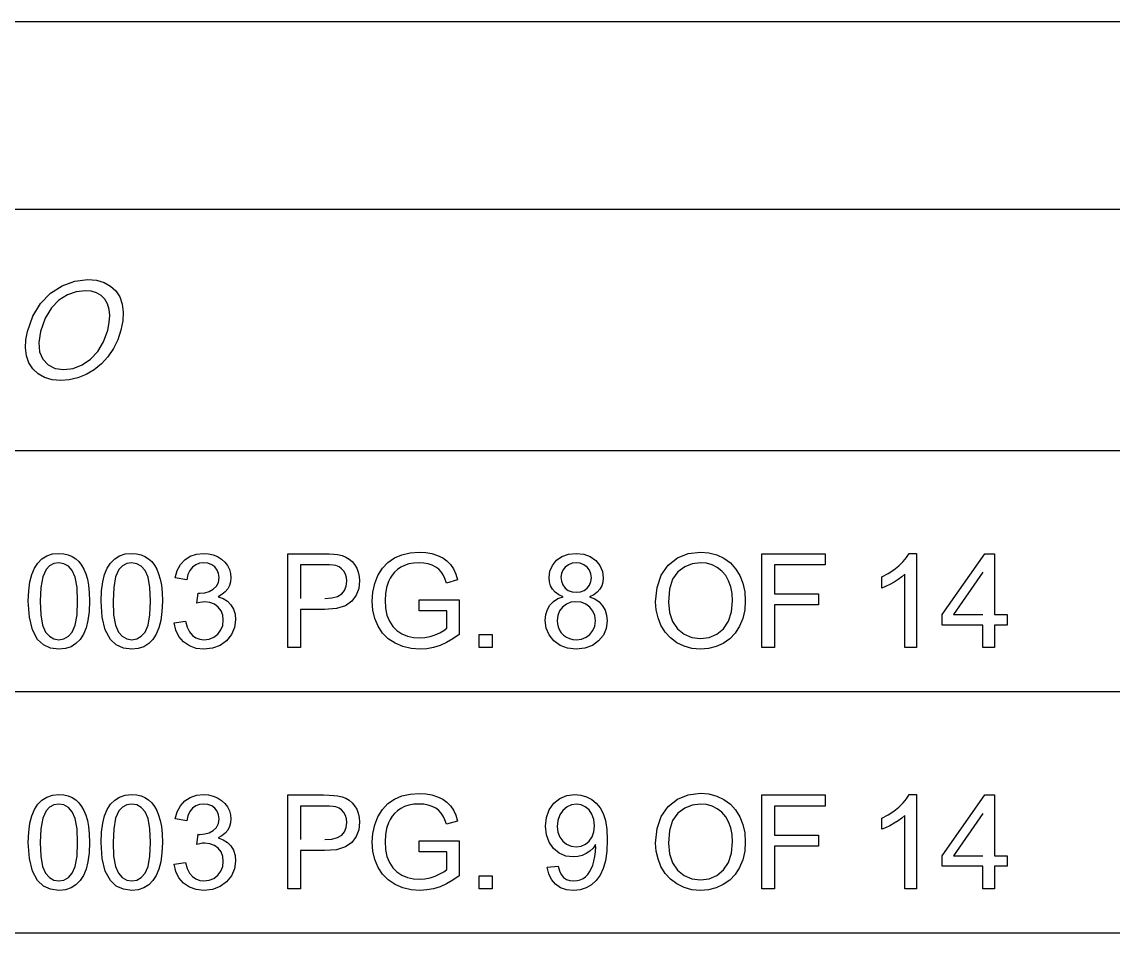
# Model space of a CAD drawing. Extents: x 0 to 17.2, y 0.1 to 11.3.
# Drawn here: x 1.91 to 2.634, y 0.864 to 1.468 of the extents above; entities that cross this region are included whole.
import ezdxf

# ---------------------------------------------------------------- set-up
doc = ezdxf.new("R2010")
doc.units = 0
doc.layers.add('BORDER', color=3, linetype='CONTINUOUS')
doc.layers.add('BORDERTEXT', color=7, linetype='CONTINUOUS')

msp = doc.modelspace()

# ---------------------------------------------------------------- linework, layer by layer
at = {"layer": 'BORDER'}
for points in [[(17.0808, 1.46816), (0.1692, 1.46816)], [(7.3815, 1.34381), (0.1692, 1.34381)], [(2.95282, 1.18393), (1.39935, 1.18393)], [(2.95282, 1.02405), (1.39935, 1.02405)], [(2.95282, 0.86417), (1.39935, 0.86417)]]:
    msp.add_lwpolyline(points, dxfattribs=at)
at = {"layer": 'BORDERTEXT', "color": 7}
for points in [[(1.91397, 1.26303), (1.91397, 1.26303), (1.91759, 1.27299), (1.92273, 1.28139), (1.92937, 1.28824), (1.92937, 1.28824), (1.93704, 1.2933), (1.9453, 1.29634), (1.95412, 1.29735), (1.95412, 1.29735), (1.95977, 1.29687), (1.96477, 1.29545), (1.96912, 1.29307), (1.96912, 1.29307), (1.97267, 1.28984), (1.97526, 1.28587), (1.97689, 1.28114), (1.97689, 1.28114), (1.97755, 1.27581), (1.97726, 1.27002), (1.97601, 1.26378), (1.97601, 1.26378), (1.97387, 1.25746), (1.97097, 1.25159), (1.96732, 1.24618), (1.96732, 1.24618), (1.96303, 1.24143), (1.95823, 1.23751), (1.95292, 1.23443), (1.95292, 1.23443), (1.94735, 1.23221), (1.94176, 1.23088), (1.93615, 1.23044), (1.93615, 1.23044), (1.93041, 1.23093), (1.92537, 1.2324), (1.92101, 1.23485), (1.92101, 1.23485), (1.91749, 1.23815), (1.91494, 1.24216), (1.91335, 1.24689), (1.91335, 1.24689), (1.91268, 1.25207), (1.91288, 1.25746), (1.91397, 1.26303)], [(1.92275, 1.2629), (1.92151, 1.25566), (1.92196, 1.24952), (1.9241, 1.24449), (1.9241, 1.24449), (1.92765, 1.24075), (1.9323, 1.23851), (1.93807, 1.23776), (1.93807, 1.23776), (1.94433, 1.23851), (1.95024, 1.24078), (1.95579, 1.24455), (1.95579, 1.24455), (1.96064, 1.24971), (1.96444, 1.25614), (1.9672, 1.26383), (1.9672, 1.26383), (1.96825, 1.26887), (1.96859, 1.27346), (1.96822, 1.27761), (1.96822, 1.27761), (1.96714, 1.28124), (1.96535, 1.28429), (1.96286, 1.28674), (1.96286, 1.28674), (1.95978, 1.28854), (1.95622, 1.28962), (1.95219, 1.28998), (1.95219, 1.28998), (1.94623, 1.28929), (1.94046, 1.28721), (1.93489, 1.28374), (1.93489, 1.28374), (1.92988, 1.27865), (1.92584, 1.2717), (1.92275, 1.2629)]]:
    msp.add_lwpolyline(points, dxfattribs=at)
at = {"layer": 'BORDERTEXT'}
for points in [[(1.91457, 1.08413), (1.91482, 1.091), (1.91557, 1.09692), (1.91684, 1.10188), (1.91859, 1.10602), (1.92084, 1.10947), (1.92358, 1.11225), (1.92682, 1.11427), (1.93057, 1.11549), (1.93484, 1.11589), (1.93804, 1.11567), (1.94096, 1.115), (1.94362, 1.11388), (1.94599, 1.11234), (1.94807, 1.1104), (1.94985, 1.10807), (1.95137, 1.10536), (1.95266, 1.10227), (1.95371, 1.09882), (1.95449, 1.09477), (1.95496, 1.08987), (1.95511, 1.08413), (1.95486, 1.0773), (1.95411, 1.07141), (1.95286, 1.06646), (1.95112, 1.06232), (1.94888, 1.05886), (1.94614, 1.05607), (1.9429, 1.05404), (1.93913, 1.05281), (1.93484, 1.0524), (1.92927, 1.05312), (1.92457, 1.05527), (1.92072, 1.05885), (1.9173, 1.06511), (1.91525, 1.07354), (1.91457, 1.08413)], [(1.96287, 1.08413), (1.96312, 1.091), (1.96388, 1.09692), (1.96514, 1.10188), (1.9669, 1.10602), (1.96915, 1.10947), (1.97188, 1.11225), (1.97512, 1.11427), (1.97888, 1.11549), (1.98315, 1.11589), (1.98634, 1.11567), (1.98927, 1.115), (1.99192, 1.11388), (1.99429, 1.11234), (1.99637, 1.1104), (1.99816, 1.10807), (1.99968, 1.10536), (2.00097, 1.10227), (2.00202, 1.09882), (2.0028, 1.09477), (2.00326, 1.08987), (2.00342, 1.08413), (2.00317, 1.0773), (2.00242, 1.07141), (2.00117, 1.06646), (1.99942, 1.06232), (1.99718, 1.05886), (1.99445, 1.05607), (1.9912, 1.05404), (1.98744, 1.05281), (1.98315, 1.0524), (1.97758, 1.05312), (1.97287, 1.05527), (1.96902, 1.05885), (1.96561, 1.06511), (1.96356, 1.07354), (1.96287, 1.08413)], [(2.01122, 1.06988), (2.01886, 1.0709), (2.01994, 1.06697), (2.02143, 1.06386), (2.02333, 1.06154), (2.02559, 1.05995), (2.02816, 1.059), (2.03103, 1.05868), (2.03443, 1.0591), (2.03746, 1.06034), (2.04012, 1.06241), (2.04219, 1.0651), (2.04342, 1.06818), (2.04384, 1.07166), (2.04345, 1.07496), (2.04231, 1.07785), (2.0404, 1.08033), (2.0379, 1.08223), (2.03499, 1.08337), (2.03166, 1.08375), (2.0301, 1.08365), (2.02831, 1.08337), (2.02628, 1.0829), (2.02713, 1.0896), (2.0276, 1.08955), (2.02801, 1.08952), (2.02836, 1.08951), (2.0315, 1.0898), (2.03443, 1.09065), (2.03713, 1.09206), (2.0393, 1.09406), (2.0406, 1.09668), (2.04104, 1.09991), (2.04072, 1.10254), (2.03977, 1.10486), (2.0382, 1.10686), (2.03612, 1.10839), (2.03367, 1.10931), (2.03086, 1.10962), (2.02805, 1.10931), (2.02558, 1.10837), (2.02344, 1.10682), (2.02169, 1.10464), (2.02042, 1.10184), (2.01962, 1.09842), (2.01198, 1.09978), (2.01331, 1.10451), (2.01543, 1.10848), (2.01835, 1.11167), (2.02192, 1.11402), (2.02604, 1.11543), (2.03069, 1.11589), (2.03399, 1.11565), (2.03712, 1.11492), (2.04006, 1.11371), (2.04269, 1.11208), (2.04488, 1.11009), (2.04661, 1.10775), (2.04787, 1.10518), (2.04863, 1.10251), (2.04888, 1.09974), (2.04864, 1.09713), (2.04792, 1.09468), (2.04672, 1.0924), (2.04505, 1.09034), (2.04291, 1.08859), (2.04032, 1.08714), (2.04372, 1.08599), (2.04657, 1.08423), (2.04888, 1.08186), (2.05058, 1.07896), (2.0516, 1.07562), (2.05194, 1.07183), (2.05128, 1.06668), (2.0493, 1.06207), (2.046, 1.05802), (2.04169, 1.05488), (2.03669, 1.05299), (2.03099, 1.05236), (2.02584, 1.0529), (2.02131, 1.05453), (2.01739, 1.05724), (2.0143, 1.06081), (2.01225, 1.06502), (2.01122, 1.06988)], [(2.08671, 1.05347), (2.08671, 1.11564), (2.11017, 1.11564), (2.11397, 1.11557), (2.11712, 1.11538), (2.11962, 1.11505), (2.12251, 1.11438), (2.12507, 1.11342), (2.1273, 1.11214), (2.12923, 1.11052), (2.13089, 1.10852), (2.13228, 1.10614), (2.13333, 1.10348), (2.13396, 1.10065), (2.13417, 1.09766), (2.13361, 1.09264), (2.13193, 1.08817), (2.12912, 1.08423), (2.12486, 1.08118), (2.11878, 1.07935), (2.11089, 1.07874), (2.09494, 1.07874), (2.09494, 1.05347), (2.08671, 1.05347)], [(2.17374, 1.07785), (2.17374, 1.08515), (2.20008, 1.08519), (2.20008, 1.06212), (2.19599, 1.05916), (2.19182, 1.05674), (2.18757, 1.05484), (2.18323, 1.05349), (2.17882, 1.05268), (2.17434, 1.0524), (2.16841, 1.05284), (2.16287, 1.05415), (2.15769, 1.05633), (2.15311, 1.05933), (2.14934, 1.06311), (2.14639, 1.06767), (2.14427, 1.07281), (2.14299, 1.07834), (2.14257, 1.08426), (2.14299, 1.09017), (2.14426, 1.09582), (2.14637, 1.1012), (2.14927, 1.10599), (2.15291, 1.10989), (2.15729, 1.11288), (2.16228, 1.115), (2.16775, 1.11628), (2.1737, 1.1167), (2.17805, 1.11646), (2.18212, 1.11573), (2.18589, 1.11452), (2.18926, 1.11287), (2.19211, 1.11084), (2.19444, 1.10843), (2.19634, 1.10557), (2.19791, 1.10217), (2.19915, 1.09825), (2.19172, 1.09622), (2.19072, 1.09916), (2.18956, 1.10164), (2.18825, 1.10368), (2.18666, 1.10537), (2.18468, 1.10682), (2.18231, 1.10803), (2.17964, 1.10893), (2.17679, 1.10948), (2.17374, 1.10966), (2.17015, 1.10947), (2.1669, 1.1089), (2.16399, 1.10794), (2.16142, 1.10668), (2.15921, 1.10517), (2.15735, 1.10343), (2.15579, 1.1015), (2.15448, 1.09945), (2.15343, 1.09728), (2.15211, 1.09332), (2.15132, 1.08915), (2.15105, 1.08476), (2.15137, 1.07952), (2.15232, 1.07489), (2.15391, 1.07085), (2.15611, 1.06744), (2.15889, 1.06467), (2.16225, 1.06254), (2.16597, 1.06103), (2.16984, 1.06013), (2.17387, 1.05983), (2.1774, 1.06006), (2.18088, 1.06074), (2.1843, 1.06188), (2.18742, 1.06329), (2.18999, 1.06475), (2.19202, 1.06627), (2.19202, 1.07785), (2.17374, 1.07785)], [(2.26912, 1.08718), (2.26623, 1.08851), (2.26388, 1.09016), (2.26208, 1.09214), (2.26081, 1.09443), (2.26005, 1.09701), (2.25979, 1.09986), (2.26034, 1.10415), (2.26196, 1.10795), (2.26467, 1.11127), (2.26828, 1.11384), (2.27261, 1.11538), (2.27765, 1.11589), (2.28272, 1.11537), (2.28709, 1.11379), (2.29075, 1.11117), (2.29351, 1.10778), (2.29517, 1.10395), (2.29572, 1.09965), (2.29546, 1.09689), (2.29471, 1.09438), (2.29345, 1.09212), (2.29167, 1.09015), (2.28938, 1.0885), (2.28656, 1.08718), (2.29007, 1.08568), (2.29297, 1.08368), (2.29527, 1.08116), (2.29693, 1.07821), (2.29793, 1.0749), (2.29826, 1.07124), (2.29763, 1.0662), (2.29575, 1.06174), (2.29262, 1.05783), (2.28846, 1.05482), (2.28352, 1.05301), (2.27778, 1.0524), (2.27204, 1.05301), (2.26709, 1.05483), (2.26293, 1.05785), (2.2598, 1.06179), (2.25792, 1.06632), (2.25729, 1.07145), (2.25763, 1.07527), (2.25866, 1.07866), (2.26037, 1.08161), (2.26271, 1.08404), (2.26563, 1.0859), (2.26912, 1.08718)], [(2.33041, 1.08375), (2.33133, 1.09332), (2.3341, 1.1014), (2.33872, 1.10799), (2.3448, 1.11285), (2.35195, 1.11577), (2.36018, 1.11674), (2.36573, 1.11629), (2.37091, 1.11491), (2.3757, 1.11263), (2.37995, 1.10953), (2.38346, 1.1057), (2.38624, 1.10116), (2.38826, 1.09603), (2.38947, 1.09047), (2.38987, 1.08447), (2.38945, 1.07838), (2.38817, 1.07274), (2.38605, 1.06755), (2.38315, 1.06297), (2.37955, 1.0592), (2.37524, 1.05624), (2.37045, 1.05411), (2.36542, 1.05283), (2.36014, 1.0524), (2.35449, 1.05288), (2.34926, 1.05429), (2.34445, 1.05665), (2.34021, 1.05982), (2.33672, 1.06368), (2.33397, 1.06822), (2.33199, 1.07321), (2.3308, 1.07838), (2.33041, 1.08375)], [(2.4009, 1.05347), (2.4009, 1.11564), (2.44284, 1.11564), (2.44284, 1.1083), (2.40912, 1.1083), (2.40912, 1.08905), (2.4383, 1.08905), (2.4383, 1.08171), (2.40912, 1.08171), (2.40912, 1.05347), (2.4009, 1.05347)], [(2.50332, 1.05347), (2.49569, 1.05347), (2.49569, 1.10211), (2.49366, 1.10036), (2.49125, 1.09861), (2.48845, 1.09685), (2.48557, 1.09525), (2.48289, 1.09393), (2.48042, 1.09291), (2.48042, 1.10029), (2.48451, 1.10244), (2.48824, 1.10487), (2.49161, 1.10758), (2.4945, 1.11041), (2.49676, 1.11318), (2.4984, 1.11589), (2.50332, 1.11589), (2.50332, 1.05347)], [(2.54734, 1.05347), (2.54734, 1.06835), (2.52037, 1.06835), (2.52037, 1.07535), (2.54874, 1.11564), (2.55498, 1.11564), (2.55498, 1.07535), (2.56337, 1.07535), (2.56337, 1.06835), (2.55498, 1.06835), (2.55498, 1.05347), (2.54734, 1.05347)], [(1.92241, 1.08413), (1.92281, 1.07506), (1.924, 1.06827), (1.926, 1.06375), (1.92857, 1.06093), (1.93152, 1.05924), (1.93484, 1.05868), (1.93816, 1.05925), (1.94111, 1.06094), (1.94368, 1.06377), (1.94567, 1.0683), (1.94687, 1.07508), (1.94727, 1.08413), (1.94687, 1.09322), (1.94567, 1.10002), (1.94368, 1.10453), (1.9411, 1.10733), (1.93812, 1.10901), (1.93475, 1.10958), (1.93148, 1.10908), (1.92868, 1.1076), (1.92636, 1.10512), (1.92417, 1.10026), (1.92285, 1.09327), (1.92241, 1.08413)], [(1.97072, 1.08413), (1.97112, 1.07506), (1.97231, 1.06827), (1.9743, 1.06375), (1.97688, 1.06093), (1.97983, 1.05924), (1.98315, 1.05868), (1.98646, 1.05925), (1.98941, 1.06094), (1.99199, 1.06377), (1.99398, 1.0683), (1.99517, 1.07508), (1.99557, 1.08413), (1.99517, 1.09322), (1.99398, 1.10002), (1.99199, 1.10453), (1.9894, 1.10733), (1.98643, 1.10901), (1.98306, 1.10958), (1.97979, 1.10908), (1.97699, 1.1076), (1.97466, 1.10512), (1.97247, 1.10026), (1.97116, 1.09327), (1.97072, 1.08413)], [(2.11102, 1.08608), (2.11582, 1.08641), (2.11959, 1.0874), (2.12234, 1.08905), (2.1242, 1.0913), (2.12532, 1.09408), (2.12569, 1.0974), (2.12547, 1.09988), (2.12481, 1.10211), (2.12372, 1.10408), (2.12226, 1.10573), (2.12053, 1.10695), (2.11852, 1.10775), (2.11675, 1.10806), (2.11419, 1.10824), (2.11085, 1.1083), (2.09494, 1.1083), (2.09494, 1.08608)], [(2.2676, 1.10012), (2.26791, 1.09736), (2.26886, 1.09495), (2.27044, 1.09291), (2.27252, 1.09135), (2.27498, 1.09042), (2.27782, 1.09011), (2.28058, 1.09042), (2.28299, 1.09134), (2.28505, 1.09289), (2.28662, 1.09488), (2.28756, 1.09715), (2.28787, 1.09969), (2.28755, 1.10234), (2.28658, 1.1047), (2.28497, 1.10676), (2.28287, 1.10835), (2.28046, 1.1093), (2.27773, 1.10962), (2.27499, 1.10931), (2.27257, 1.10837), (2.27048, 1.10682), (2.26888, 1.10483), (2.26792, 1.1026), (2.2676, 1.10012)], [(2.33889, 1.08362), (2.33956, 1.07666), (2.34158, 1.07075), (2.34493, 1.06591), (2.34931, 1.06232), (2.35436, 1.06016), (2.3601, 1.05945), (2.36592, 1.06017), (2.37102, 1.06235), (2.37539, 1.06598), (2.37872, 1.07094), (2.38072, 1.07712), (2.38139, 1.08451), (2.3811, 1.08936), (2.38025, 1.09377), (2.37882, 1.09776), (2.37685, 1.10126), (2.37434, 1.10418), (2.37131, 1.10654), (2.36789, 1.10827), (2.36419, 1.10931), (2.36022, 1.10966), (2.35467, 1.10899), (2.34966, 1.10699), (2.34519, 1.10366), (2.34169, 1.09877), (2.33959, 1.09209), (2.33889, 1.08362)], [(2.54734, 1.10338), (2.52788, 1.07535), (2.54734, 1.07535)], [(2.26514, 1.07141), (2.26531, 1.06925), (2.26583, 1.06715), (2.26669, 1.06509), (2.26789, 1.0632), (2.26942, 1.06163), (2.27129, 1.06036), (2.27338, 1.05943), (2.27557, 1.05887), (2.27786, 1.05868), (2.2813, 1.05907), (2.28431, 1.06025), (2.2869, 1.0622), (2.28887, 1.06476), (2.29006, 1.06774), (2.29046, 1.07115), (2.29005, 1.07461), (2.28883, 1.07765), (2.28679, 1.08027), (2.28414, 1.08227), (2.28108, 1.08347), (2.27761, 1.08387), (2.27422, 1.08348), (2.27125, 1.08229), (2.26868, 1.08031), (2.26671, 1.07774), (2.26553, 1.07477), (2.26514, 1.07141)], [(2.2134, 1.05347), (2.2134, 1.06216), (2.22209, 1.06216), (2.22209, 1.05347), (2.2134, 1.05347)], [(1.91457, 0.92425), (1.91482, 0.93112), (1.91557, 0.93704), (1.91684, 0.942), (1.91859, 0.94614), (1.92084, 0.9496), (1.92358, 0.95237), (1.92682, 0.9544), (1.93057, 0.95561), (1.93484, 0.95602), (1.93804, 0.95579), (1.94096, 0.95512), (1.94362, 0.954), (1.94599, 0.95246), (1.94807, 0.95052), (1.94985, 0.94819), (1.95137, 0.94548), (1.95266, 0.9424), (1.95371, 0.93895), (1.95449, 0.93489), (1.95496, 0.92999), (1.95511, 0.92425), (1.95486, 0.91742), (1.95411, 0.91154), (1.95286, 0.90659), (1.95112, 0.90244), (1.94888, 0.89898), (1.94614, 0.89619), (1.9429, 0.89416), (1.93913, 0.89293), (1.93484, 0.89253), (1.92927, 0.89324), (1.92457, 0.89539), (1.92072, 0.89897), (1.9173, 0.90523), (1.91525, 0.91366), (1.91457, 0.92425)], [(1.96287, 0.92425), (1.96312, 0.93112), (1.96388, 0.93704), (1.96514, 0.942), (1.9669, 0.94614), (1.96915, 0.9496), (1.97188, 0.95237), (1.97512, 0.9544), (1.97888, 0.95561), (1.98315, 0.95602), (1.98634, 0.95579), (1.98927, 0.95512), (1.99192, 0.954), (1.99429, 0.95246), (1.99637, 0.95052), (1.99816, 0.94819), (1.99968, 0.94548), (2.00097, 0.9424), (2.00202, 0.93895), (2.0028, 0.93489), (2.00326, 0.92999), (2.00342, 0.92425), (2.00317, 0.91742), (2.00242, 0.91154), (2.00117, 0.90659), (1.99942, 0.90244), (1.99718, 0.89898), (1.99445, 0.89619), (1.9912, 0.89416), (1.98744, 0.89293), (1.98315, 0.89253), (1.97758, 0.89324), (1.97287, 0.89539), (1.96902, 0.89897), (1.96561, 0.90523), (1.96356, 0.91366), (1.96287, 0.92425)], [(2.01122, 0.91), (2.01886, 0.91102), (2.01994, 0.90709), (2.02143, 0.90398), (2.02333, 0.90167), (2.02559, 0.90008), (2.02816, 0.89912), (2.03103, 0.8988), (2.03443, 0.89922), (2.03746, 0.90046), (2.04012, 0.90254), (2.04219, 0.90522), (2.04342, 0.9083), (2.04384, 0.91178), (2.04345, 0.91508), (2.04231, 0.91797), (2.0404, 0.92045), (2.0379, 0.92235), (2.03499, 0.92349), (2.03166, 0.92387), (2.0301, 0.92377), (2.02831, 0.92349), (2.02628, 0.92302), (2.02713, 0.92972), (2.0276, 0.92967), (2.02801, 0.92965), (2.02836, 0.92964), (2.0315, 0.92992), (2.03443, 0.93077), (2.03713, 0.93218), (2.0393, 0.93418), (2.0406, 0.9368), (2.04104, 0.94003), (2.04072, 0.94267), (2.03977, 0.94498), (2.0382, 0.94698), (2.03612, 0.94851), (2.03367, 0.94943), (2.03086, 0.94974), (2.02805, 0.94943), (2.02558, 0.9485), (2.02344, 0.94694), (2.02169, 0.94476), (2.02042, 0.94196), (2.01962, 0.93854), (2.01198, 0.9399), (2.01331, 0.94463), (2.01543, 0.9486), (2.01835, 0.9518), (2.02192, 0.95414), (2.02604, 0.95555), (2.03069, 0.95602), (2.03399, 0.95577), (2.03712, 0.95505), (2.04006, 0.95383), (2.04269, 0.9522), (2.04488, 0.95021), (2.04661, 0.94787), (2.04787, 0.9453), (2.04863, 0.94263), (2.04888, 0.93986), (2.04864, 0.93725), (2.04792, 0.93481), (2.04672, 0.93252), (2.04505, 0.93047), (2.04291, 0.92871), (2.04032, 0.92726), (2.04372, 0.92611), (2.04657, 0.92435), (2.04888, 0.92198), (2.05058, 0.91909), (2.0516, 0.91574), (2.05194, 0.91195), (2.05128, 0.9068), (2.0493, 0.9022), (2.046, 0.89815), (2.04169, 0.895), (2.03669, 0.89311), (2.03099, 0.89248), (2.02584, 0.89303), (2.02131, 0.89465), (2.01739, 0.89736), (2.0143, 0.90093), (2.01225, 0.90515), (2.01122, 0.91)], [(2.08671, 0.89359), (2.08671, 0.95576), (2.11017, 0.95576), (2.11397, 0.9557), (2.11712, 0.9555), (2.11962, 0.95517), (2.12251, 0.95451), (2.12507, 0.95354), (2.1273, 0.95226), (2.12923, 0.95064), (2.13089, 0.94864), (2.13228, 0.94626), (2.13333, 0.9436), (2.13396, 0.94078), (2.13417, 0.93778), (2.13361, 0.93276), (2.13193, 0.92829), (2.12912, 0.92436), (2.12486, 0.9213), (2.11878, 0.91947), (2.11089, 0.91886), (2.09494, 0.91886), (2.09494, 0.89359), (2.08671, 0.89359)], [(2.17374, 0.91797), (2.17374, 0.92527), (2.20008, 0.92531), (2.20008, 0.90224), (2.19599, 0.89928), (2.19182, 0.89686), (2.18757, 0.89497), (2.18323, 0.89361), (2.17882, 0.8928), (2.17434, 0.89253), (2.16841, 0.89296), (2.16287, 0.89427), (2.15769, 0.89645), (2.15311, 0.89945), (2.14934, 0.90324), (2.14639, 0.90779), (2.14427, 0.91294), (2.14299, 0.91846), (2.14257, 0.92438), (2.14299, 0.93029), (2.14426, 0.93594), (2.14637, 0.94132), (2.14927, 0.94612), (2.15291, 0.95001), (2.15729, 0.953), (2.16228, 0.95513), (2.16775, 0.9564), (2.1737, 0.95682), (2.17805, 0.95658), (2.18212, 0.95585), (2.18589, 0.95464), (2.18926, 0.95299), (2.19211, 0.95096), (2.19444, 0.94855), (2.19634, 0.94569), (2.19791, 0.94229), (2.19915, 0.93837), (2.19172, 0.93634), (2.19072, 0.93928), (2.18956, 0.94177), (2.18825, 0.9438), (2.18666, 0.94549), (2.18468, 0.94694), (2.18231, 0.94815), (2.17964, 0.94906), (2.17679, 0.9496), (2.17374, 0.94978), (2.17015, 0.94959), (2.1669, 0.94902), (2.16399, 0.94806), (2.16142, 0.9468), (2.15921, 0.94529), (2.15735, 0.94355), (2.15579, 0.94162), (2.15448, 0.93957), (2.15343, 0.9374), (2.15211, 0.93344), (2.15132, 0.92927), (2.15105, 0.92489), (2.15137, 0.91965), (2.15232, 0.91501), (2.15391, 0.91098), (2.15611, 0.90756), (2.15889, 0.90479), (2.16225, 0.90266), (2.16597, 0.90115), (2.16984, 0.90025), (2.17387, 0.89995), (2.1774, 0.90018), (2.18088, 0.90086), (2.1843, 0.90201), (2.18742, 0.90341), (2.18999, 0.90487), (2.19202, 0.90639), (2.19202, 0.91797), (2.17374, 0.91797)], [(2.25852, 0.90796), (2.26586, 0.90864), (2.26667, 0.90551), (2.26786, 0.90301), (2.26942, 0.90114), (2.27134, 0.89984), (2.27359, 0.89906), (2.27617, 0.8988), (2.27842, 0.89898), (2.28047, 0.89952), (2.28234, 0.90041), (2.284, 0.90161), (2.28545, 0.90304), (2.28668, 0.90472), (2.28775, 0.90672), (2.2887, 0.90915), (2.28952, 0.91199), (2.29016, 0.91507), (2.29054, 0.91818), (2.29067, 0.92132), (2.29066, 0.92172), (2.29065, 0.92223), (2.29063, 0.92285), (2.28891, 0.92057), (2.28683, 0.9186), (2.28437, 0.91693), (2.28165, 0.91567), (2.27879, 0.91492), (2.27578, 0.91467), (2.2709, 0.91529), (2.26655, 0.91715), (2.26272, 0.92026), (2.25975, 0.92439), (2.25797, 0.92931), (2.25738, 0.93502), (2.258, 0.94092), (2.25986, 0.94599), (2.26295, 0.95025), (2.26699, 0.95345), (2.27164, 0.95538), (2.27693, 0.95602), (2.28086, 0.95565), (2.28455, 0.95456), (2.28802, 0.95275), (2.2911, 0.95026), (2.29365, 0.94716), (2.29565, 0.94344), (2.2971, 0.93881), (2.29797, 0.93298), (2.29826, 0.92595), (2.29797, 0.91854), (2.29711, 0.91221), (2.29567, 0.90697), (2.29367, 0.90263), (2.2911, 0.89905), (2.28798, 0.89622), (2.28437, 0.89417), (2.28038, 0.89294), (2.276, 0.89253), (2.27143, 0.89298), (2.26746, 0.89433), (2.26408, 0.89658), (2.26141, 0.89964), (2.25955, 0.90344), (2.25852, 0.90796)], [(2.33041, 0.92387), (2.33133, 0.93344), (2.3341, 0.94152), (2.33872, 0.94811), (2.3448, 0.95297), (2.35195, 0.95589), (2.36018, 0.95686), (2.36573, 0.95641), (2.37091, 0.95504), (2.3757, 0.95275), (2.37995, 0.94965), (2.38346, 0.94582), (2.38624, 0.94128), (2.38826, 0.93615), (2.38947, 0.93059), (2.38987, 0.92459), (2.38945, 0.91851), (2.38817, 0.91287), (2.38605, 0.90767), (2.38315, 0.90309), (2.37955, 0.89933), (2.37524, 0.89636), (2.37045, 0.89423), (2.36542, 0.89295), (2.36014, 0.89253), (2.35449, 0.893), (2.34926, 0.89441), (2.34445, 0.89677), (2.34021, 0.89994), (2.33672, 0.9038), (2.33397, 0.90835), (2.33199, 0.91333), (2.3308, 0.91851), (2.33041, 0.92387)], [(2.4009, 0.89359), (2.4009, 0.95576), (2.44284, 0.95576), (2.44284, 0.94842), (2.40912, 0.94842), (2.40912, 0.92917), (2.4383, 0.92917), (2.4383, 0.92183), (2.40912, 0.92183), (2.40912, 0.89359), (2.4009, 0.89359)], [(2.50332, 0.89359), (2.49569, 0.89359), (2.49569, 0.94223), (2.49366, 0.94048), (2.49125, 0.93873), (2.48845, 0.93697), (2.48557, 0.93537), (2.48289, 0.93405), (2.48042, 0.93303), (2.48042, 0.94041), (2.48451, 0.94256), (2.48824, 0.94499), (2.49161, 0.9477), (2.4945, 0.95053), (2.49676, 0.9533), (2.4984, 0.95602), (2.50332, 0.95602), (2.50332, 0.89359)], [(2.54734, 0.89359), (2.54734, 0.90847), (2.52037, 0.90847), (2.52037, 0.91547), (2.54874, 0.95576), (2.55498, 0.95576), (2.55498, 0.91547), (2.56337, 0.91547), (2.56337, 0.90847), (2.55498, 0.90847), (2.55498, 0.89359), (2.54734, 0.89359)], [(1.92241, 0.92425), (1.92281, 0.91518), (1.924, 0.90839), (1.926, 0.90387), (1.92857, 0.90106), (1.93152, 0.89937), (1.93484, 0.8988), (1.93816, 0.89937), (1.94111, 0.90107), (1.94368, 0.90389), (1.94567, 0.90842), (1.94687, 0.9152), (1.94727, 0.92425), (1.94687, 0.93334), (1.94567, 0.94014), (1.94368, 0.94465), (1.9411, 0.94745), (1.93812, 0.94914), (1.93475, 0.9497), (1.93148, 0.9492), (1.92868, 0.94772), (1.92636, 0.94524), (1.92417, 0.94039), (1.92285, 0.93339), (1.92241, 0.92425)], [(1.97072, 0.92425), (1.97112, 0.91518), (1.97231, 0.90839), (1.9743, 0.90387), (1.97688, 0.90106), (1.97983, 0.89937), (1.98315, 0.8988), (1.98646, 0.89937), (1.98941, 0.90107), (1.99199, 0.90389), (1.99398, 0.90842), (1.99517, 0.9152), (1.99557, 0.92425), (1.99517, 0.93334), (1.99398, 0.94014), (1.99199, 0.94465), (1.9894, 0.94745), (1.98643, 0.94914), (1.98306, 0.9497), (1.97979, 0.9492), (1.97699, 0.94772), (1.97466, 0.94524), (1.97247, 0.94039), (1.97116, 0.93339), (1.97072, 0.92425)], [(2.11102, 0.9262), (2.11582, 0.92653), (2.11959, 0.92752), (2.12234, 0.92917), (2.1242, 0.93142), (2.12532, 0.9342), (2.12569, 0.93752), (2.12547, 0.94), (2.12481, 0.94223), (2.12372, 0.9442), (2.12226, 0.94585), (2.12053, 0.94707), (2.11852, 0.94787), (2.11675, 0.94818), (2.11419, 0.94836), (2.11085, 0.94842), (2.09494, 0.94842), (2.09494, 0.9262)], [(2.28978, 0.9354), (2.28939, 0.93949), (2.28822, 0.94296), (2.28628, 0.94584), (2.28379, 0.94798), (2.28098, 0.94927), (2.27786, 0.9497), (2.27461, 0.94924), (2.27166, 0.94785), (2.269, 0.94554), (2.2669, 0.9425), (2.26564, 0.93891), (2.26522, 0.93477), (2.26562, 0.93106), (2.26682, 0.92784), (2.26881, 0.92512), (2.27138, 0.92306), (2.27433, 0.92182), (2.27765, 0.92141), (2.28097, 0.92182), (2.28388, 0.92306), (2.28636, 0.92512), (2.28826, 0.92791), (2.2894, 0.93134), (2.28978, 0.9354)], [(2.33889, 0.92374), (2.33956, 0.91678), (2.34158, 0.91088), (2.34493, 0.90603), (2.34931, 0.90244), (2.35436, 0.90029), (2.3601, 0.89957), (2.36592, 0.90029), (2.37102, 0.90247), (2.37539, 0.9061), (2.37872, 0.91106), (2.38072, 0.91724), (2.38139, 0.92463), (2.3811, 0.92948), (2.38025, 0.9339), (2.37882, 0.93789), (2.37685, 0.94138), (2.37434, 0.9443), (2.37131, 0.94666), (2.36789, 0.9484), (2.36419, 0.94944), (2.36022, 0.94978), (2.35467, 0.94911), (2.34966, 0.94711), (2.34519, 0.94378), (2.34169, 0.93889), (2.33959, 0.93221), (2.33889, 0.92374)], [(2.54734, 0.9435), (2.52788, 0.91547), (2.54734, 0.91547)], [(2.2134, 0.89359), (2.2134, 0.90228), (2.22209, 0.90228), (2.22209, 0.89359), (2.2134, 0.89359)]]:
    msp.add_lwpolyline(points, dxfattribs=at)

doc.saveas('drawing.dxf')
